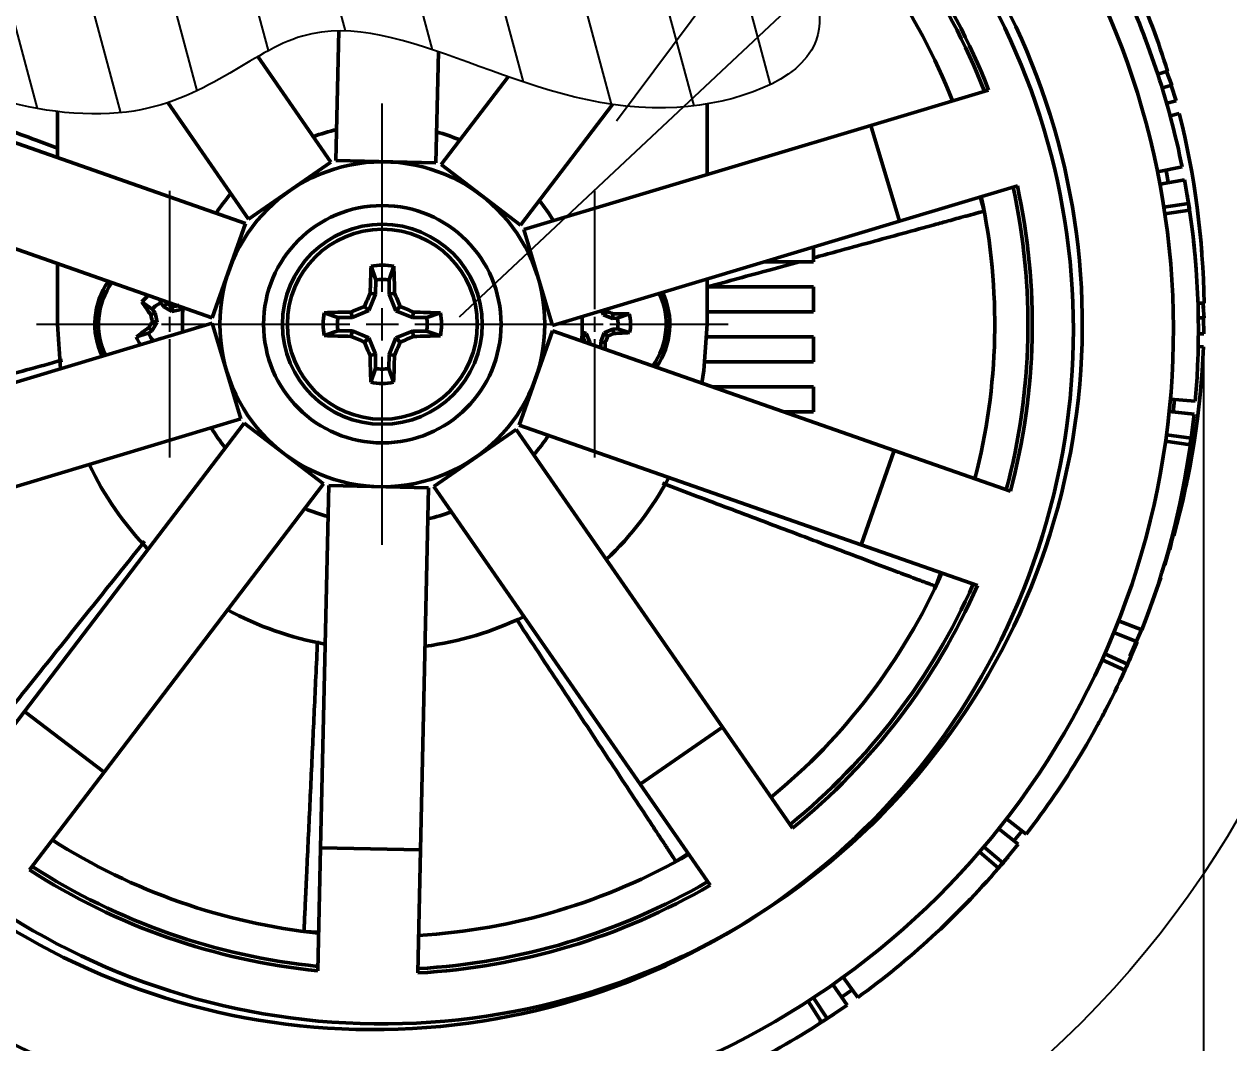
# Model space of a CAD drawing. Header units: inches. Extents: x -1846 to 3013, y 0 to 1997.
# Drawn here: x 456.2 to 528.5, y 1785.3 to 1846.5 of the extents above; entities that cross this region are included whole.
import ezdxf

# ---------------------------------------------------------------- set-up
doc = ezdxf.new("R2010")
doc.units = ezdxf.units.IN
doc.linetypes.add('ACAD_ISO04W100', pattern=[30, 24, -3, 0, -3])
doc.linetypes.add('CENTER2', pattern=[28.575, 19.05, -3.175, 3.175, -3.175])
for name, color, linetype, lineweight in [('Basic', 7, 'Continuous', 50), ('Center', 1, 'CENTER2', 25), ('Tam', 1, 'ACAD_ISO04W100', 25), ('Thin', 3, 'Continuous', 25)]:
    doc.layers.add(name, color=color, linetype=linetype, lineweight=lineweight)
doc.styles.get("Standard").update_dxf_attribs({"font": '', "height": 4})
doc.styles.get('Standard').set_extended_font_data('TCVN 7284', italic=True)
doc.dimstyles.new('TCVN 7284', dxfattribs={"dimscale": 2, "dimtxt": 4, "dimasz": 2.5, "dimexe": 1.25, "dimexo": 0.625, "dimtad": 1, "dimtoh": 1, "dimdec": 0, "dimlfac": 0.66, "dimtxsty": 'Standard', "dimcen": 2.5, "dimclrd": 7, "dimclre": 7, "dimclrt": 7, "dimadec": 0, "dimazin": 0, "dimtfac": 1, "dimtdec": 0, "dimtofl": 0, "dimtmove": 0, "dimatfit": 3, "dimfxl": 1, "dimlwd": 25, "dimlwe": 25, "dimarcsym": 0})

# ---------------------------------------------------------------- blocks, each defined once
blk = doc.blocks.new('*U31')
at = {"layer": 'Center', "color": 0, "linetype": 'CENTER2', "transparency": 16777216}
for p, q in [((0, 1.95), (0, 13.25)), ((-13.25, 0), (-1.95, 0)), ((1.95, 0), (13.25, 0)), ((0, -13.25), (0, -1.95))]:
    blk.add_line(p, q, dxfattribs=at)
at = {"layer": 'Center', "color": 0, "linetype": 'Continuous', "transparency": 16777216}
for p, q in [((0, -0.975), (0, 0.975)), ((-0.975, 0), (0.975, 0))]:
    blk.add_line(p, q, dxfattribs=at)
blk = doc.blocks.new('*D39')
at = {"layer": 'Defpoints', "color": 0, "ltscale": 0.3, "transparency": 16777216}
for p in [(556.485, 1853.968), (151.485, 1816.468), (151.485, 1725.426)]:
    blk.add_point(p, dxfattribs=at)
at = {"layer": 'Thin', "color": 7, "linetype": 'Continuous', "lineweight": 25, "ltscale": 0.3, "transparency": 16777216}
for p, q in [((556.485, 1852.718), (556.485, 1722.926)), ((151.485, 1815.218), (151.485, 1722.926)), ((551.485, 1725.426), (156.485, 1725.426))]:
    blk.add_line(p, q, dxfattribs=at)
at = {"layer": 'Thin', "color": 7, "ltscale": 0.3, "transparency": 16777216}
for points in [[(156.485, 1726.259), (156.485, 1724.592), (151.485, 1725.426)], [(551.485, 1726.259), (551.485, 1724.592), (556.485, 1725.426)]]:
    blk.add_solid(points, dxfattribs=at)
at = {"layer": 'Thin', "color": 7, "ltscale": 0.3, "transparency": 16777216, "insert": (353.985, 1728.701), "char_height": 4, "attachment_point": 5}
blk.add_mtext('270', dxfattribs=at)
blk = doc.blocks.new('*D38')
at = {"layer": 'Defpoints', "color": 0, "ltscale": 0.3, "transparency": 16777216}
for p in [(427.776, 1827.513), (527.009, 1827.513), (527.009, 1751.78)]:
    blk.add_point(p, dxfattribs=at)
at = {"layer": 'Thin', "color": 7, "linetype": 'Continuous', "lineweight": 25, "ltscale": 0.3, "transparency": 16777216}
for p, q in [((427.776, 1826.263), (427.776, 1749.28)), ((527.009, 1826.263), (527.009, 1749.28)), ((432.776, 1751.78), (522.009, 1751.78))]:
    blk.add_line(p, q, dxfattribs=at)
at = {"layer": 'Thin', "color": 7, "ltscale": 0.3, "transparency": 16777216}
for points in [[(432.776, 1752.614), (432.776, 1750.947), (427.776, 1751.78)], [(522.009, 1752.614), (522.009, 1750.947), (527.009, 1751.78)]]:
    blk.add_solid(points, dxfattribs=at)
at = {"layer": 'Thin', "color": 7, "ltscale": 0.3, "transparency": 16777216, "insert": (477.393, 1755.03), "char_height": 4, "attachment_point": 5}
blk.add_mtext('65', dxfattribs=at)
blk = doc.blocks.new('*U34')
at = {"layer": 'Tam', "color": 0, "linetype": 'CENTER2', "transparency": 16777216}
for p, q in [((0, 0.9), (0, 8)), ((-8, 0), (-0.9, 0)), ((0.9, 0), (8, 0)), ((0, -8), (0, -0.9))]:
    blk.add_line(p, q, dxfattribs=at)
at = {"layer": 'Tam', "color": 0, "linetype": 'Continuous', "transparency": 16777216}
for p, q in [((-0.45, 0), (0.45, 0)), ((0, -0.45), (0, 0.45))]:
    blk.add_line(p, q, dxfattribs=at)
blk = doc.blocks.new('*U35')
at = {"layer": 'Tam', "color": 0, "linetype": 'CENTER2', "transparency": 16777216}
for p, q in [((0, 0.9), (0, 8)), ((-8, 0), (-0.9, 0)), ((0.9, 0), (8, 0)), ((0, -8), (0, -0.9))]:
    blk.add_line(p, q, dxfattribs=at)
at = {"layer": 'Tam', "color": 0, "linetype": 'Continuous', "transparency": 16777216}
for p, q in [((-0.45, 0), (0.45, 0)), ((0, -0.45), (0, 0.45))]:
    blk.add_line(p, q, dxfattribs=at)

msp = doc.modelspace()

# ---------------------------------------------------------------- hatches: boundary and pattern name
at = {"layer": 'Thin'}
h = msp.add_hatch(dxfattribs=at)
h.set_pattern_fill('ANSI31', color=256, scale=1.5, angle=60)
h.set_pattern_definition([(105, (1689.101, 1015.482), (-4.600222, -1.232626), [])])
edge = h.paths.add_edge_path()
edge.add_spline(control_points=[(470.258, 1844.531), (471.162, 1845.049), (472.727, 1845.853), (474.384, 1846.07), (475.131, 1846.077)], knot_values=[18.870424, 18.870424, 18.870424, 18.870424, 19.991104, 20.871661, 20.871661, 20.871661, 20.871661], degree=3, periodic=0)
edge.add_spline(control_points=[(475.131, 1846.077), (477.008, 1846.094), (478.998, 1845.547), (481.104, 1844.825)], knot_values=[20.871661, 20.871661, 20.871661, 20.871661, 23.084852, 23.084852, 23.084852, 23.084852], degree=3, periodic=0)
edge.add_spline(control_points=[(481.104, 1844.825), (482.448, 1844.364), (483.84, 1843.831), (485.279, 1843.327)], knot_values=[23.084852, 23.084852, 23.084852, 23.084852, 24.497908, 24.497908, 24.497908, 24.497908], degree=3, periodic=0)
edge.add_spline(control_points=[(485.279, 1843.327), (487.278, 1842.626), (489.369, 1841.982), (491.554, 1841.663)], knot_values=[24.497908, 24.497908, 24.497908, 24.497908, 26.461089, 26.461089, 26.461089, 26.461089], degree=3, periodic=0)
edge.add_spline(control_points=[(491.554, 1841.663), (492.59, 1841.512), (494.467, 1841.374), (496.409, 1841.558), (497.235, 1841.696)], knot_values=[26.461089, 26.461089, 26.461089, 26.461089, 27.39269, 28.113804, 28.113804, 28.113804, 28.113804], degree=3, periodic=0)
edge.add_spline(control_points=[(497.235, 1841.696), (500.001, 1842.158), (505.947, 1844.787), (503.22, 1850.348), (502.058, 1853.968)], knot_values=[28.113804, 28.113804, 28.113804, 28.113804, 30.529359, 33.818988, 33.818988, 33.818988, 33.818988], degree=3, periodic=0)
edge.add_line((502.058, 1853.968), (497.235, 1853.968))
edge.add_line((497.235, 1853.968), (497.235, 1856.218))
edge.add_line((497.235, 1856.218), (495.735, 1856.218))
edge.add_line((495.735, 1856.218), (495.735, 1855.468))
edge.add_line((495.735, 1855.468), (493.56, 1855.468))
edge.add_arc((493.56, 1854.793), 0.675, 0, 90, ccw=False)
edge.add_line((494.235, 1854.793), (494.235, 1853.88))
edge.add_arc((493.56, 1853.88), 0.675, -47.50727, 0, ccw=False)
edge.add_arc((489.735, 1858.056), 6.337, 289.82503, 312.49273, ccw=False)
edge.add_line((491.884, 1852.094), (491.808, 1852.094))
edge.add_arc((489.736, 1858.103), 6.357, 280.1662, 289.02704, ccw=False)
edge.add_arc((490.111, 1857.168), 5.374, 273.96401, 277.98421, ccw=False)
edge.add_arc((490.658, 1852.858), 1.065, 251.73106, 260.54851, ccw=False)
edge.add_line((490.324, 1851.846), (490.302, 1852.094))
edge.add_line((490.302, 1852.094), (489.168, 1852.094))
edge.add_line((489.168, 1852.094), (489.146, 1851.846))
edge.add_arc((488.812, 1852.858), 1.065, 279.45149, 288.26894, ccw=False)
edge.add_arc((489.359, 1857.168), 5.374, 262.01579, 266.03599, ccw=False)
edge.add_arc((489.734, 1858.103), 6.357, 250.97296, 259.8338, ccw=False)
edge.add_line((487.662, 1852.094), (487.586, 1852.094))
edge.add_arc((489.735, 1858.056), 6.337, 227.50727, 250.17497, ccw=False)
edge.add_arc((485.91, 1853.88), 0.675, 180, 227.50727, ccw=False)
edge.add_line((485.235, 1853.88), (485.235, 1854.793))
edge.add_arc((485.91, 1854.793), 0.675, 90, 180, ccw=False)
edge.add_line((485.91, 1855.468), (483.735, 1855.468))
edge.add_line((483.735, 1855.468), (483.735, 1856.218))
edge.add_line((483.735, 1856.218), (481.36, 1856.218))
edge.add_line((481.36, 1856.218), (471.735, 1856.218))
edge.add_line((471.735, 1856.218), (471.735, 1855.468))
edge.add_line((471.735, 1855.468), (469.56, 1855.468))
edge.add_arc((469.56, 1854.793), 0.675, 0, 90, ccw=False)
edge.add_line((470.235, 1854.793), (470.235, 1853.88))
edge.add_arc((469.56, 1853.88), 0.675, -47.50727, 0, ccw=False)
edge.add_arc((465.735, 1858.056), 6.337, 289.82503, 312.49273, ccw=False)
edge.add_line((467.884, 1852.094), (467.808, 1852.094))
edge.add_arc((465.736, 1858.103), 6.357, 280.1662, 289.02704, ccw=False)
edge.add_arc((466.111, 1857.168), 5.374, 273.96401, 277.98421, ccw=False)
edge.add_arc((466.658, 1852.858), 1.065, 251.73106, 260.54851, ccw=False)
edge.add_line((466.324, 1851.846), (466.302, 1852.094))
edge.add_line((466.302, 1852.094), (465.168, 1852.094))
edge.add_line((465.168, 1852.094), (465.146, 1851.846))
edge.add_arc((464.812, 1852.858), 1.065, 279.45149, 288.26894, ccw=False)
edge.add_arc((465.359, 1857.168), 5.374, 262.01579, 266.03599, ccw=False)
edge.add_arc((465.734, 1858.103), 6.357, 250.97296, 259.8338, ccw=False)
edge.add_line((463.662, 1852.094), (463.586, 1852.094))
edge.add_arc((465.735, 1858.056), 6.337, 227.50727, 250.17497, ccw=False)
edge.add_arc((461.91, 1853.88), 0.675, 180, 227.50727, ccw=False)
edge.add_line((461.235, 1853.88), (461.235, 1854.793))
edge.add_arc((461.91, 1854.793), 0.675, 90, 180, ccw=False)
edge.add_line((461.91, 1855.468), (459.735, 1855.468))
edge.add_line((459.735, 1855.468), (459.735, 1856.218))
edge.add_line((459.735, 1856.218), (458.235, 1856.218))
edge.add_line((458.235, 1856.218), (458.235, 1853.968))
edge.add_line((458.235, 1853.968), (456.213, 1853.968))
edge.add_spline(control_points=[(456.213, 1853.968), (456.383, 1853.045), (456.079, 1849.895), (446.121, 1845.228), (453.82, 1841.761), (458.235, 1841.235)], knot_values=[8.188347, 8.188347, 8.188347, 8.188347, 9.215142, 11.837671, 15.104655, 15.104655, 15.104655, 15.104655], degree=3, periodic=0)
edge.add_spline(control_points=[(458.235, 1841.235), (459.657, 1841.065), (462.088, 1841.024), (464.1, 1841.515), (464.869, 1841.774)], knot_values=[15.104655, 15.104655, 15.104655, 15.104655, 16.156613, 16.884742, 16.884742, 16.884742, 16.884742], degree=3, periodic=0)
edge.add_spline(control_points=[(464.869, 1841.774), (466.965, 1842.479), (468.656, 1843.612), (470.258, 1844.531)], knot_values=[16.884742, 16.884742, 16.884742, 16.884742, 18.870424, 18.870424, 18.870424, 18.870424], degree=3, periodic=0)

# ---------------------------------------------------------------- linework, layer by layer
at = {"layer": 'Basic'}
for p, q in [((475.131, 1846.077), (474.955, 1838.292)), ((470.258, 1844.531), (474.644, 1838.198)), ((481.104, 1844.825), (480.954, 1838.157)), ((524.264, 1843.476), (524.851, 1843.657)), ((524.79, 1843.638), (525.104, 1842.81)), ((524.806, 1843.643), (524.895, 1843.361)), ((485.279, 1843.327), (481.26, 1838.049)), ((514.115, 1842.522), (507.042, 1840.399)), ((524.479, 1842.629), (525.104, 1842.81)), ((525.072, 1842.8), (525.362, 1841.882)), ((448.994, 1841.705), (469.515, 1834.523)), ((464.869, 1841.774), (469.712, 1834.782)), ((491.554, 1841.663), (486.034, 1834.414)), ((497.235, 1837.455), (497.235, 1841.696)), ((524.755, 1841.719), (525.362, 1841.882)), ((458.235, 1838.471), (458.235, 1841.235)), ((525.004, 1840.988), (525.558, 1841.127)), ((507.042, 1840.399), (486.219, 1834.148)), ((508.767, 1834.653), (507.042, 1840.399)), ((474.644, 1838.198), (469.712, 1834.782)), ((480.954, 1838.157), (474.955, 1838.292)), ((486.034, 1834.414), (481.26, 1838.049)), ((524.257, 1837.615), (525.727, 1837.911)), ((524.401, 1836.872), (525.876, 1837.146)), ((525.876, 1837.146), (526.118, 1835.721)), ((515.84, 1836.776), (508.767, 1834.653)), ((447.012, 1836.042), (467.533, 1828.86)), ((513.619, 1836.109), (513.852, 1835.26)), ((524.636, 1835.491), (526.118, 1835.721)), ((526.118, 1835.721), (526.148, 1835.319)), ((524.694, 1835.105), (526.178, 1835.323)), ((469.515, 1834.523), (467.533, 1828.86)), ((508.767, 1834.653), (487.944, 1828.401)), ((487.944, 1828.401), (486.219, 1834.148)), ((526.417, 1833.449), (526.526, 1832.323)), ((503.61, 1833.104), (503.61, 1832.218)), ((458.235, 1828.468), (458.235, 1832.115)), ((500.659, 1832.218), (503.61, 1832.218)), ((477.336, 1831.129), (477.056, 1831.955)), ((478.144, 1831.128), (478.427, 1831.952)), ((477.336, 1831.129), (477.334, 1830.275)), ((478.143, 1830.274), (478.144, 1831.128)), ((497.235, 1828.468), (497.235, 1831.19)), ((503.61, 1830.718), (497.235, 1830.718)), ((503.61, 1830.718), (503.61, 1829.218)), ((464.443, 1829.755), (464.379, 1829.964)), ((477.334, 1830.275), (476.922, 1829.285)), ((477.334, 1830.275), (477.009, 1830.341)), ((478.143, 1830.274), (478.468, 1830.338)), ((478.551, 1829.282), (478.143, 1830.274)), ((463.925, 1829.376), (463.304, 1829.808)), ((464.095, 1829.143), (463.847, 1829.028)), ((463.925, 1829.376), (464.095, 1829.143)), ((464.095, 1829.143), (464.23, 1828.586)), ((464.614, 1829.521), (464.443, 1829.755)), ((464.614, 1829.521), (464.798, 1829.722)), ((465.103, 1829.223), (464.614, 1829.521)), ((465.103, 1829.223), (465.148, 1829.513)), ((465.659, 1829.358), (465.103, 1829.223)), ((465.659, 1829.358), (465.572, 1829.547)), ((465.775, 1829.443), (465.659, 1829.358)), ((475.075, 1828.877), (474.251, 1829.16)), ((475.93, 1828.876), (475.865, 1829.202)), ((476.922, 1829.285), (475.93, 1828.876)), ((476.922, 1829.285), (476.666, 1829.541)), ((478.551, 1829.282), (478.808, 1829.537)), ((479.542, 1828.869), (478.551, 1829.282)), ((479.542, 1828.869), (479.607, 1829.195)), ((480.396, 1828.868), (481.222, 1829.147)), ((491.009, 1829.025), (490.892, 1829.286)), ((491.009, 1829.025), (491.21, 1829.238)), ((497.235, 1829.218), (503.61, 1829.218)), ((526.678, 1829.734), (527.044, 1829.739)), ((526.98, 1829.739), (527.048, 1828.855)), ((526.997, 1829.739), (527.003, 1829.443)), ((446.703, 1822.284), (467.526, 1828.536)), ((458.235, 1828.468), (458.418, 1825.801)), ((464.23, 1828.586), (463.932, 1828.097)), ((464.23, 1828.586), (463.94, 1828.631)), ((467.526, 1828.536), (469.251, 1822.789)), ((475.93, 1828.876), (475.075, 1828.877)), ((480.396, 1828.868), (479.542, 1828.869)), ((489.929, 1828.992), (489.727, 1828.902)), ((489.929, 1828.992), (489.925, 1828.996)), ((489.931, 1828.997), (489.929, 1828.992)), ((491.545, 1828.821), (491.009, 1829.025)), ((491.545, 1828.821), (491.59, 1829.09)), ((491.833, 1828.83), (491.545, 1828.821)), ((491.833, 1828.83), (492.54, 1829.097)), ((526.649, 1828.857), (527.048, 1828.855)), ((527.015, 1828.855), (527.034, 1827.892)), ((463.699, 1827.926), (462.976, 1827.704)), ((463.932, 1828.097), (463.699, 1827.926)), ((463.932, 1828.097), (463.731, 1828.282)), ((475.074, 1828.069), (474.249, 1827.789)), ((475.074, 1828.069), (475.928, 1828.067)), ((475.928, 1828.067), (475.863, 1827.742)), ((475.928, 1828.067), (476.919, 1827.655)), ((478.548, 1827.652), (479.541, 1828.061)), ((479.541, 1828.061), (479.605, 1827.735)), ((479.541, 1828.061), (480.395, 1828.059)), ((480.395, 1828.059), (481.219, 1827.777)), ((485.955, 1822.413), (487.937, 1828.076)), ((508.458, 1820.894), (487.937, 1828.076)), ((489.726, 1828.001), (489.961, 1827.912)), ((489.961, 1827.912), (489.76, 1827.698)), ((489.961, 1827.912), (490.196, 1827.39)), ((490.838, 1827.409), (491.041, 1827.944)), ((491.041, 1827.944), (491.564, 1828.179)), ((491.041, 1827.944), (491.255, 1827.743)), ((491.564, 1828.179), (491.853, 1828.188)), ((491.564, 1828.179), (491.625, 1827.913)), ((491.853, 1828.188), (492.574, 1827.963)), ((503.61, 1827.718), (497.221, 1827.718)), ((503.61, 1827.718), (503.61, 1826.218)), ((526.69, 1827.9), (527.034, 1827.892)), ((464.292, 1827.565), (464.311, 1827.578)), ((464.311, 1827.578), (464.447, 1827.611)), ((464.311, 1827.578), (464.314, 1827.571)), ((476.919, 1827.655), (476.662, 1827.399)), ((476.919, 1827.655), (477.328, 1826.663)), ((478.136, 1826.661), (478.548, 1827.652)), ((478.548, 1827.652), (478.804, 1827.396)), ((490.196, 1827.39), (490.017, 1827.348)), ((490.196, 1827.39), (490.199, 1827.284)), ((490.838, 1827.409), (491.107, 1827.364)), ((490.847, 1827.12), (490.838, 1827.409)), ((490.847, 1827.12), (490.874, 1827.048)), ((526.694, 1827.125), (527.009, 1827.113)), ((477.328, 1826.663), (477.002, 1826.599)), ((477.328, 1826.663), (477.326, 1825.809)), ((478.135, 1825.807), (478.136, 1826.661)), ((478.136, 1826.661), (478.462, 1826.596)), ((497.105, 1826.218), (503.61, 1826.218)), ((477.326, 1825.809), (477.044, 1824.984)), ((478.135, 1825.807), (478.414, 1824.982)), ((503.61, 1824.718), (497.532, 1824.718)), ((503.61, 1824.718), (503.61, 1823.218)), ((525.024, 1823.974), (526.519, 1823.844)), ((525.274, 1823.949), (525.187, 1823.196)), ((448.428, 1816.537), (469.251, 1822.789)), ((501.817, 1823.218), (503.61, 1823.218)), ((524.953, 1823.221), (526.445, 1823.068)), ((526.445, 1823.068), (526.277, 1821.632)), ((456.264, 1805.225), (469.436, 1822.522)), ((469.436, 1822.522), (474.21, 1818.887)), ((480.826, 1818.738), (485.758, 1822.155)), ((498.138, 1804.282), (485.758, 1822.155)), ((506.476, 1815.231), (485.955, 1822.413)), ((524.737, 1821.443), (526.222, 1821.234)), ((524.79, 1821.829), (526.277, 1821.632)), ((526.277, 1821.632), (526.192, 1821.239)), ((506.476, 1815.231), (508.458, 1820.894)), ((515.428, 1818.455), (508.458, 1820.894)), ((461.038, 1801.59), (474.21, 1818.887)), ((474.027, 1797.044), (474.516, 1818.78)), ((474.516, 1818.78), (480.515, 1818.645)), ((480.026, 1796.909), (480.515, 1818.645)), ((493.206, 1800.866), (480.826, 1818.738)), ((525.567, 1817.575), (525.472, 1817.147)), ((525.165, 1815.785), (524.982, 1814.918)), ((525.185, 1815.795), (525.104, 1815.495)), ((525.143, 1815.791), (525.227, 1815.768)), ((513.446, 1812.792), (506.476, 1815.231)), ((524.995, 1815.093), (524.697, 1813.998)), ((511.257, 1813.558), (510.946, 1812.734)), ((524.422, 1813.268), (524.454, 1813.257)), ((521.918, 1810.67), (523.315, 1810.124)), ((521.637, 1809.967), (523.026, 1809.4)), ((523.026, 1809.4), (522.459, 1808.07)), ((520.929, 1808.322), (522.295, 1807.703)), ((521.088, 1808.678), (522.459, 1808.07)), ((522.459, 1808.07), (522.267, 1807.716)), ((521.483, 1805.998), (520.965, 1804.991)), ((451.791, 1799.35), (456.264, 1805.225)), ((456.264, 1805.225), (461.038, 1801.59)), ((493.206, 1800.866), (498.138, 1804.282)), ((502.343, 1798.212), (498.138, 1804.282)), ((520.635, 1804.377), (520.423, 1803.994)), ((456.564, 1795.715), (461.038, 1801.59)), ((497.411, 1794.796), (493.206, 1800.866)), ((515.189, 1798.78), (516.376, 1797.863)), ((514.722, 1798.185), (515.894, 1797.249)), ((515.632, 1797.451), (516.124, 1798.053)), ((473.861, 1789.661), (474.027, 1797.044)), ((474.027, 1797.044), (480.026, 1796.909)), ((479.859, 1789.526), (480.026, 1796.909)), ((496.091, 1796.702), (495.355, 1796.218)), ((513.578, 1796.806), (514.715, 1795.827)), ((513.831, 1797.102), (514.976, 1796.133)), ((515.894, 1797.249), (514.976, 1796.133)), ((514.976, 1796.133), (514.692, 1795.847)), ((473.913, 1791.979), (473.033, 1792.02)), ((504.767, 1788.828), (505.628, 1787.6)), ((505.382, 1789.267), (506.263, 1788.053)), ((503.607, 1788.04), (504.433, 1786.787)), ((505.288, 1788.075), (505.926, 1788.513)), ((503.281, 1787.827), (504.096, 1786.567)), ((505.628, 1787.6), (504.433, 1786.787)), ((504.433, 1786.787), (503.937, 1786.516))]:
    msp.add_line(p, q, dxfattribs=at)
at = {"layer": 'Basic', "flags": 128}
for points in [[(524.763, 1837.719), (524.892, 1836.983), (524.895, 1836.963)], [(464.798, 1829.722), (464.726, 1829.819), (464.7, 1829.852)], [(496.912, 1824.935), (497.037, 1825.693), (497.235, 1828.468)], [(490.739, 1827.096), (490.768, 1827.101), (490.847, 1827.12)], [(523.895, 1811.687), (523.975, 1811.901), (524.454, 1813.257)], [(522.589, 1808.539), (522.899, 1809.232), (523.282, 1810.133)]]:
    msp.add_lwpolyline(points, dxfattribs=at)
at = {"layer": 'Basic'}
for radius in [9.75, 7.125, 6, 5.699]:
    msp.add_circle((477.735, 1828.468), radius, dxfattribs=at)
for centre, radius, start, end in [((477.204, 1828.126), 48, 122.73792, 57.48757), ((477.735, 1828.468), 42, 127.65759, 55.63472), ((477.204, 1828.126), 42, 126.78909, 54.95413), ((477.735, 1828.468), 38.738, 21.15248, 48.26913), ((477.735, 1828.468), 39, 21.12253, 48.29908), ((477.735, 1828.468), 36.75, 21.39322, 48.02839), ((477.548, 1829.072), 49.5, 17.13641, 30.196), ((477.204, 1828.126), 49.5, 11.4018, 24.72449), ((477.548, 1829.072), 49.5, 0.77277, 14.09547), ((477.735, 1828.468), 12, 103.18832, 110.23329), ((477.735, 1828.468), 12, 67.18832, 74.23329), ((477.735, 1828.468), 38.738, 345.15248, 12.26913), ((477.735, 1828.468), 39, 345.12253, 12.29908), ((477.735, 1828.468), 12, 139.18832, 146.23329), ((477.735, 1828.468), 12, 31.18832, 38.23329), ((477.735, 1828.468), 36.75, 345.39322, 12.02839), ((477.204, 1828.126), 49.5, 8.36072, 9.38427), ((477.204, 1828.126), 49.5, 355.03816, 8.36085), ((477.735, 1828.468), 3.552, 78.77257, 101.02211), ((565.345, 1828.55), 88.354, 177.79144, 178.83863), ((390.126, 1828.864), 88.354, 0.95605, 2.00324), ((464.985, 1828.468), 4.5, 145.08899, 205.22377), ((464.985, 1828.468), 4.281, 144.2676, 205.66283), ((477.735, 1828.468), 2.691, 81.25832, 98.53636), ((464.985, 1828.468), 2.149, 126.39238, 141.44042), ((568.64, 1790.637), 99.864, 156.57308, 157.07211), ((386.695, 1790.963), 99.864, 22.72257, 23.2216), ((490.485, 1828.468), 4.281, 324.2676, 25.66283), ((490.485, 1828.468), 4.5, 325.08899, 25.22377), ((517.566, 1866.992), 65.78, 214.42173, 215.24978), ((464.985, 1828.468), 1.396, 112.8409, 139.44096), ((428.266, 1768.227), 71.528, 58.96074, 59.28699), ((481.629, 1759.91), 71.528, 102.99487, 103.32112), ((477.735, 1828.468), 12, 175.18832, 182.23329), ((477.735, 1828.468), 3.552, 168.77257, 191.02211), ((477.34, 1740.86), 88.354, 90.95605, 92.00324), ((515.24, 1737.428), 99.864, 112.72257, 113.2216), ((439.904, 1737.563), 99.864, 66.57308, 67.07211), ((477.817, 1740.859), 88.354, 87.79144, 88.83863), ((477.735, 1828.468), 3.552, 348.77257, 11.02211), ((425.771, 1799.371), 71.933, 24.5323, 24.64274), ((465.451, 1762.509), 71.528, 68.56601, 68.89226), ((525.226, 1791.75), 71.528, 148.96074, 149.28699), ((533.543, 1845.112), 71.528, 192.99487, 193.32112), ((477.735, 1828.468), 2.691, 171.25832, 188.53636), ((477.735, 1828.468), 2.691, 351.25832, 8.53636), ((477.735, 1828.468), 12, 355.18832, 2.23329), ((492.532, 1763.317), 65.78, 89.99287, 90.82092), ((490.485, 1828.468), 1.396, 348.41204, 15.0121), ((490.485, 1828.468), 2.149, 346.41258, 17.01156), ((503.348, 1775.769), 65.78, 127.03208, 127.86013), ((464.985, 1828.468), 2.149, 200.84144, 214.7658), ((464.985, 1828.468), 1.396, 202.8409, 225.21444), ((477.654, 1916.078), 88.354, 267.79144, 268.83863), ((515.566, 1919.373), 99.864, 246.57308, 247.07211), ((440.23, 1919.508), 99.864, 292.72257, 293.2216), ((478.131, 1916.077), 88.354, 270.95605, 272.00324), ((554.831, 1857.397), 71.528, 204.53188, 204.85813), ((424.526, 1853.502), 71.528, 338.56601, 338.89226), ((461.557, 1892.814), 71.528, 294.53188, 294.85813), ((488.637, 1893.625), 65.78, 272.60322, 273.43127), ((568.775, 1865.974), 99.864, 202.72257, 203.2216), ((386.83, 1866.3), 99.864, 336.57308, 337.07211), ((423.184, 1826.398), 67.93, 0.47844, 0.81455), ((477.548, 1829.072), 49.5, 344.40914, 357.73183), ((565.344, 1828.073), 88.354, 180.95605, 182.00324), ((390.126, 1828.387), 88.354, 357.79144, 358.83863), ((477.735, 1828.468), 2.691, 261.25832, 278.53636), ((477.735, 1828.468), 3.552, 258.77257, 281.02211), ((477.735, 1828.468), 12, 211.18832, 218.23329), ((477.204, 1828.126), 49.5, 351.99709, 353.02063), ((477.735, 1828.468), 12, 319.18832, 326.23329), ((477.204, 1828.126), 49.5, 338.67453, 351.99722), ((477.735, 1828.468), 19.5, 205.56069, 223.86092), ((477.735, 1828.468), 19.5, 313.56069, 331.86092), ((477.735, 1828.468), 12, 247.18832, 254.23329), ((477.735, 1828.468), 12, 283.18832, 290.23329), ((477.735, 1828.468), 36.75, 309.39322, 336.02839), ((477.735, 1828.468), 38.738, 309.15248, 336.26913), ((477.735, 1828.468), 39, 309.12253, 336.29908), ((477.735, 1828.468), 19.5, 241.56069, 259.86092), ((477.735, 1828.468), 19.5, 277.56069, 295.86092), ((477.204, 1828.126), 49.5, 335.63345, 336.65699), ((477.204, 1828.126), 49.5, 322.31089, 335.63358), ((477.735, 1828.468), 36.75, 237.39322, 264.02839), ((477.735, 1828.468), 36.75, 273.39322, 300.02839), ((477.735, 1828.468), 38.738, 237.15248, 264.26913), ((477.204, 1828.126), 49.5, 319.26981, 320.29336), ((477.735, 1828.468), 39, 237.12253, 264.29908), ((477.204, 1828.126), 49.5, 305.94725, 319.26995), ((477.735, 1828.468), 39, 273.12253, 300.29908), ((477.735, 1828.468), 38.738, 273.15248, 300.26913), ((477.204, 1828.126), 49.5, 289.58362, 302.90631), ((477.204, 1828.126), 49.5, 302.90631, 303.92972)]:
    msp.add_arc(centre, radius, start, end, dxfattribs=at)
for points, knots in [([(523.185, 1846.456), (523.193, 1846.436), (523.209, 1846.397), (523.338, 1846.068), (523.473, 1845.723), (523.572, 1845.454), (523.593, 1845.396)], [0, 0, 0, 0, 0.304092, 0.60952, 0.917222, 1, 1, 1, 1]), ([(444.947, 1844.043), (444.954, 1844.041), (444.993, 1844.026), (445.084, 1843.992), (445.222, 1843.94), (445.369, 1843.884), (445.508, 1843.832), (445.803, 1843.721), (446.151, 1843.589), (446.654, 1843.4), (447.628, 1843.032), (449.182, 1842.446), (451.168, 1841.697), (453.127, 1840.957), (455.057, 1840.23), (456.764, 1839.586), (457.813, 1839.19), (458.235, 1839.031)], [0, 0, 0, 0, 0.002147, 0.012582, 0.022381, 0.031471, 0.041162, 0.052138, 0.104696, 0.162906, 0.242736, 0.38817, 0.51771, 0.650473, 0.782327, 0.912601, 1, 1, 1, 1]), ([(513.852, 1835.26), (513.759, 1835.234), (513.641, 1835.202), (513.409, 1835.138), (513.276, 1835.102), (513.132, 1835.062), (512.981, 1835.021), (512.838, 1834.982), (512.534, 1834.898), (512.175, 1834.8), (511.657, 1834.658), (510.652, 1834.382), (509.05, 1833.943), (507.004, 1833.382), (505.193, 1832.886), (504.067, 1832.577), (503.61, 1832.452)], [0, 0, 0, 0, 0.061295, 0.077572, 0.090595, 0.102824, 0.114169, 0.126264, 0.139962, 0.205555, 0.278202, 0.37783, 0.559334, 0.721002, 0.886693, 1, 1, 1, 1]), ([(526.813, 1833.888), (526.816, 1833.867), (526.82, 1833.825), (526.852, 1833.473), (526.886, 1833.104), (526.906, 1832.818), (526.91, 1832.757)], [0, 0, 0, 0, 0.304092, 0.60952, 0.917222, 1, 1, 1, 1]), ([(526.487, 1832.759), (526.489, 1832.738), (526.493, 1832.695), (526.524, 1832.344), (526.556, 1831.975), (526.575, 1831.688), (526.579, 1831.628)], [0, 0, 0, 0, 0.304092, 0.60952, 0.917222, 1, 1, 1, 1]), ([(502.759, 1832.218), (502.181, 1832.06), (500.953, 1831.723), (499.092, 1831.213), (497.851, 1830.873), (497.235, 1830.704)], [0, 0, 0, 0, 0.309573, 0.657454, 1, 1, 1, 1]), ([(441.618, 1821.677), (441.711, 1821.702), (441.829, 1821.735), (442.061, 1821.798), (442.194, 1821.835), (442.338, 1821.874), (442.489, 1821.916), (442.632, 1821.955), (442.936, 1822.038), (443.295, 1822.137), (443.813, 1822.279), (444.818, 1822.554), (446.42, 1822.993), (448.466, 1823.554), (450.486, 1824.108), (452.476, 1824.654), (454.441, 1825.193), (456.482, 1825.752), (457.824, 1826.12), (458.54, 1826.316)], [0, 0, 0, 0, 0.039286, 0.049718, 0.058065, 0.065903, 0.073174, 0.080926, 0.089705, 0.131745, 0.178307, 0.242162, 0.358492, 0.46211, 0.568305, 0.673773, 0.777977, 0.881417, 1, 1, 1, 1]), ([(526.154, 1819.704), (526.135, 1819.609), (526.098, 1819.418), (526.023, 1819.04), (525.962, 1818.76), (525.949, 1818.701)], [0, 0, 0, 0, 0.438891, 0.881051, 1, 1, 1, 1]), ([(510.946, 1812.734), (510.856, 1812.768), (510.742, 1812.811), (510.516, 1812.896), (510.388, 1812.944), (510.248, 1812.997), (510.101, 1813.052), (509.962, 1813.105), (509.668, 1813.216), (509.319, 1813.347), (508.816, 1813.537), (507.842, 1813.905), (506.288, 1814.491), (504.302, 1815.24), (502.343, 1815.979), (500.413, 1816.707), (498.505, 1817.427), (496.531, 1818.171), (495.235, 1818.66), (494.545, 1818.921)], [0, 0, 0, 0, 0.039322, 0.049764, 0.058119, 0.065964, 0.073242, 0.081001, 0.089789, 0.131868, 0.178473, 0.242387, 0.358826, 0.46254, 0.568834, 0.674401, 0.778702, 0.882238, 1, 1, 1, 1]), ([(525.796, 1818.687), (525.792, 1818.666), (525.784, 1818.624), (525.715, 1818.278), (525.642, 1817.915), (525.579, 1817.635), (525.566, 1817.575)], [0, 0, 0, 0, 0.304092, 0.60952, 0.917222, 1, 1, 1, 1]), ([(452.508, 1801.745), (452.568, 1801.82), (452.644, 1801.916), (452.795, 1802.104), (452.881, 1802.211), (452.974, 1802.328), (453.072, 1802.45), (453.165, 1802.566), (453.362, 1802.812), (453.594, 1803.103), (453.93, 1803.522), (454.581, 1804.336), (455.619, 1805.632), (456.944, 1807.289), (458.253, 1808.924), (459.542, 1810.535), (460.815, 1812.127), (462.137, 1813.778), (463.005, 1814.863), (463.468, 1815.442)], [0, 0, 0, 0, 0.0392939, 0.0497285, 0.0580772, 0.0659167, 0.0731896, 0.0809432, 0.0897246, 0.1317738, 0.1783452, 0.2422137, 0.3585693, 0.4622089, 0.5684273, 0.6739178, 0.7781446, 0.8816065, 1, 1, 1, 1]), ([(495.355, 1796.218), (495.302, 1796.298), (495.235, 1796.4), (495.102, 1796.601), (495.027, 1796.716), (494.945, 1796.841), (494.859, 1796.972), (494.777, 1797.096), (494.604, 1797.36), (494.399, 1797.671), (494.104, 1798.119), (493.532, 1798.99), (492.619, 1800.378), (491.453, 1802.15), (490.302, 1803.9), (489.169, 1805.624), (488.049, 1807.327), (486.909, 1809.06), (486.167, 1810.188), (485.781, 1810.775)], [0, 0, 0, 0, 0.0395421, 0.0500425, 0.0584439, 0.0663329, 0.0736517, 0.0814543, 0.0902911, 0.1326059, 0.1794714, 0.2437432, 0.3608334, 0.4651275, 0.5720166, 0.6781733, 0.7830582, 0.8871734, 1, 1, 1, 1]), ([(473.033, 1792.02), (473.038, 1792.117), (473.044, 1792.239), (473.055, 1792.479), (473.061, 1792.617), (473.068, 1792.766), (473.075, 1792.923), (473.082, 1793.071), (473.097, 1793.386), (473.114, 1793.758), (473.139, 1794.294), (473.188, 1795.335), (473.265, 1796.994), (473.364, 1799.114), (473.461, 1801.205), (473.557, 1803.266), (473.652, 1805.302), (473.749, 1807.385), (473.813, 1808.744), (473.846, 1809.456)], [0, 0, 0, 0, 0.039478, 0.049961, 0.058349, 0.066225, 0.073532, 0.081322, 0.090144, 0.13239, 0.179179, 0.243347, 0.360246, 0.464371, 0.571086, 0.67707, 0.781784, 0.88573, 1, 1, 1, 1]), ([(521.169, 1805.379), (521.159, 1805.36), (521.139, 1805.322), (520.976, 1805.01), (520.803, 1804.682), (520.664, 1804.431), (520.635, 1804.378)], [0, 0, 0, 0, 0.3040915, 0.6095198, 0.9172221, 1, 1, 1, 1]), ([(512.979, 1793.915), (512.965, 1793.899), (512.935, 1793.868), (512.69, 1793.615), (512.432, 1793.349), (512.228, 1793.147), (512.185, 1793.104)], [0, 0, 0, 0, 0.304092, 0.60952, 0.917222, 1, 1, 1, 1])]:
    msp.add_open_spline(points, degree=3, knots=knots, dxfattribs=at)
at = {"layer": 'Thin'}
for p, q in [((597.117, 1982.01), (491.797, 1840.661)), ((482.374, 1828.904), (597.117, 1936.645))]:
    msp.add_line(p, q, dxfattribs=at)
msp.add_circle((477.735, 1828.468), 59.293, dxfattribs=at)
msp.add_spline([(457.497, 1876.175), (450.826, 1864.732), (455.82, 1851.327), (450.257, 1845.764), (462.384, 1841.202), (472.944, 1845.765), (494.727, 1841.459), (503.481, 1844.91), (501.055, 1858.742), (503.956, 1873.704), (476.939, 1873.704), (465.238, 1878.849), (457.497, 1876.175)], degree=3, dxfattribs=at)

# ---------------------------------------------------------------- block references
at = {"layer": 'Center', "linetype": 'CENTER2'}
msp.add_blockref('*U31', (477.735, 1828.468), dxfattribs=at)
at = {"layer": 'Tam', "linetype": 'CENTER2'}
for name, p in [('*U34', (464.985, 1828.468)), ('*U35', (490.485, 1828.468))]:
    msp.add_blockref(name, p, dxfattribs=at)

# ---------------------------------------------------------------- dimensions: what is measured, and where the dimension line sits
at = {"layer": 'Thin', "ltscale": 0.3}
dim = msp.add_linear_dim(base=(151.485, 1725.426), p1=(556.485, 1853.968), p2=(151.485, 1816.468), text='270', dimstyle='TCVN 7284', dxfattribs=at)
dim.commit()
dim.dimension.update_dxf_attribs({"geometry": '*D39', "text_midpoint": (353.985, 1725.426), "dimtype": 160})
dim = msp.add_linear_dim(base=(527.009, 1751.78), p1=(427.776, 1827.513), p2=(527.009, 1827.513), text='65', dimstyle='TCVN 7284', dxfattribs=at)
dim.commit()
dim.dimension.update_dxf_attribs({"geometry": '*D38', "text_midpoint": (477.393, 1755.03)})

doc.saveas('drawing.dxf')
